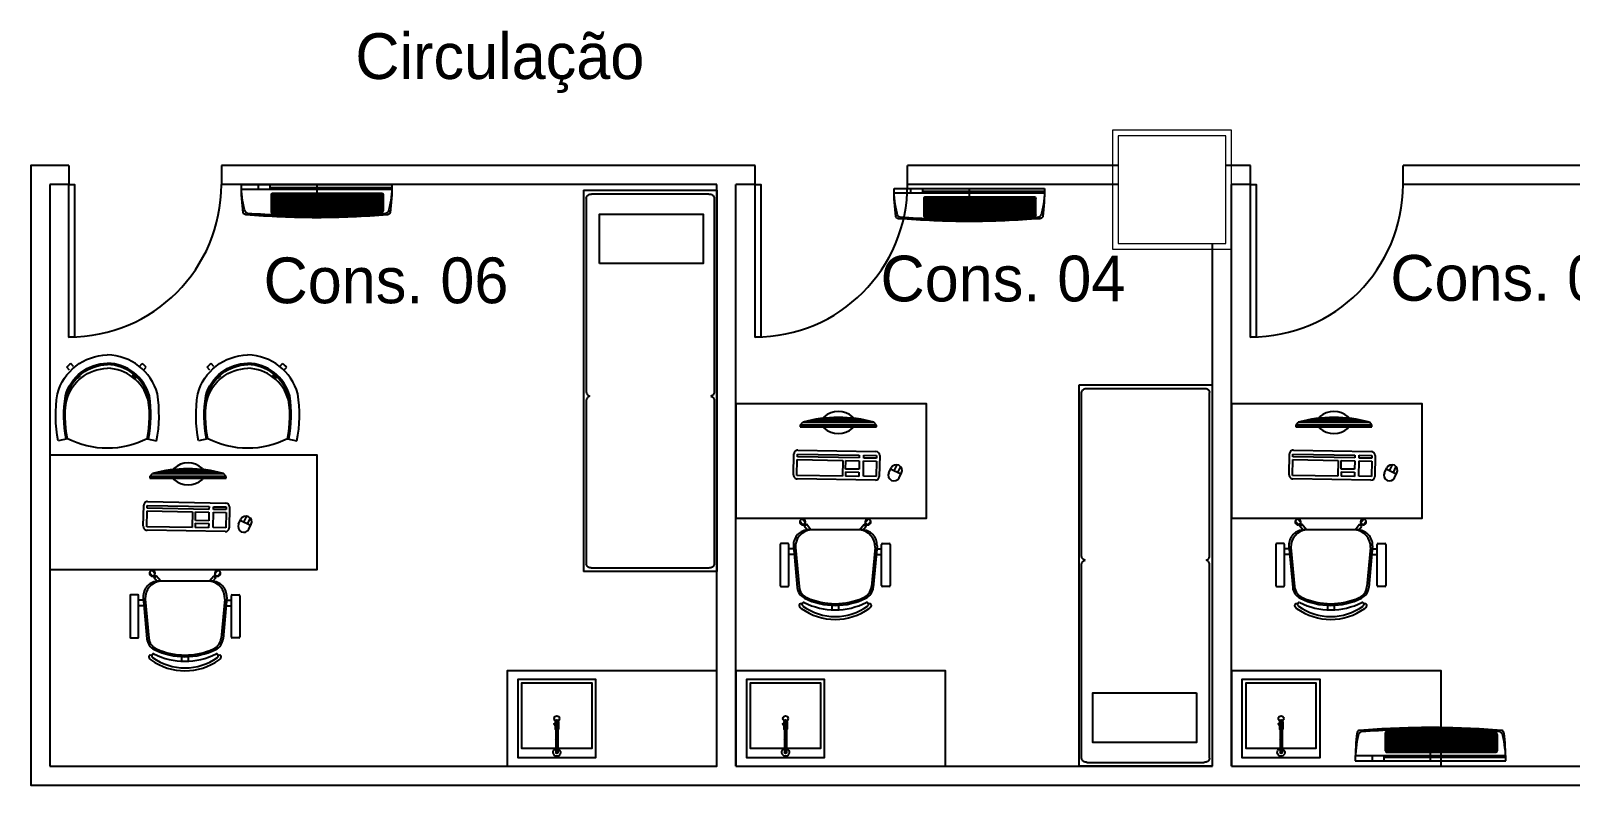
# Model space of a CAD drawing. Extents: x 741 to 1339, y 725 to 848.
# Drawn here: x 1103.77 to 1111.85, y 790.46 to 794.42 of the extents above; entities that cross this region are included whole.
import ezdxf

# ---------------------------------------------------------------- set-up
doc = ezdxf.new("R2010")
doc.units = 0
doc.header["$MEASUREMENT"] = 0
doc.linetypes.add('CONTINU', pattern=[0])
doc.layers.get('0').update_dxf_attribs({"linetype": 'CONTINUOUS'})
for name, color, linetype in [('5', 5, 'CONTINUOUS'), ('Cotas', 7, 'CONTINUOUS'), ('Lay Out', 31, 'CONTINUOUS'), ('Layout', 31, 'CONTINUOUS'), ('PAREDES', 7, 'CONTINUOUS'), ('Prancha', 7, 'CONTINUOUS'), ('Textos', 7, 'CONTINUOUS')]:
    doc.layers.add(name, color=color, linetype=linetype)
doc.styles.add('PADRAO MK', font='AVGARDN.TTF')

# ---------------------------------------------------------------- blocks, each defined once
blk = doc.blocks.new('A$C4E226C7C')
at = {"layer": 'Lay Out'}
for p, q in [((0, 0), (0.004, 0.0004)), ((0.004, 0.0004), (0.0078, 0.0017)), ((0.0078, 0.0017), (0.0114, 0.0037)), ((0.0114, 0.0037), (0.0147, 0.0065)), ((0.0147, 0.0065), (0.0175, 0.0099)), ((0.0175, 0.0099), (0.0198, 0.0138)), ((0.0198, 0.0138), (0.0213, 0.0178)), ((0.0213, 0.0178), (0.0228, 0.0138)), ((0.0228, 0.0138), (0.0251, 0.0099)), ((0.0251, 0.0099), (0.0279, 0.0065)), ((0.0279, 0.0065), (0.0311, 0.0037)), ((0.0311, 0.0037), (0.0347, 0.0017)), ((0.0347, 0.0017), (0.0385, 0.0004)), ((0.0385, 0.0004), (0.0424, 0))]:
    blk.add_line(p, q, dxfattribs=at)
blk = doc.blocks.new('A$C3BFA15C2')
at = {"layer": 'Lay Out'}
for p, q in [((0, 0.7), (2, 0.7)), ((0, 0.7), (0, 0)), ((0.02, 0.6622), (0.0197, 0.6574)), ((0.0197, 0.0415), (0.0197, 0.6574)), ((0.0211, 0.6669), (0.02, 0.6622)), ((0.0227, 0.6712), (0.0211, 0.6669)), ((0.025, 0.6752), (0.0227, 0.6712)), ((0.0278, 0.6786), (0.025, 0.6752)), ((0.0311, 0.6814), (0.0278, 0.6786)), ((0.0347, 0.6834), (0.0311, 0.6814)), ((0.0385, 0.6846), (0.0347, 0.6834)), ((0.0425, 0.6851), (0.0385, 0.6846)), ((0.0425, 0.6851), (1.0584, 0.6851)), ((1.1008, 0.6851), (1.9586, 0.6851)), ((1.9626, 0.6846), (1.9586, 0.6851)), ((1.9664, 0.6834), (1.9626, 0.6846)), ((1.9699, 0.6814), (1.9664, 0.6834)), ((1.9732, 0.6786), (1.9699, 0.6814)), ((1.9759, 0.6752), (1.9732, 0.6786)), ((1.9782, 0.6712), (1.9759, 0.6752)), ((1.9799, 0.6669), (1.9782, 0.6712)), ((1.9809, 0.6622), (1.9799, 0.6669)), ((1.9812, 0.6574), (1.9809, 0.6622)), ((1.9812, 0.0415), (1.9812, 0.6574)), ((2, 0), (2, 0.7)), ((0.3848, 0.0831), (0.3848, 0.6163)), ((0.0197, 0.0415), (0.02, 0.0367)), ((0.02, 0.0367), (0.0211, 0.032)), ((0.0211, 0.032), (0.0227, 0.0277)), ((0.0227, 0.0277), (0.025, 0.0237)), ((0.025, 0.0237), (0.0278, 0.0203)), ((0.0278, 0.0203), (0.0311, 0.0175)), ((0.0311, 0.0175), (0.0347, 0.0155)), ((0.0347, 0.0155), (0.0385, 0.0143)), ((0.0385, 0.0143), (0.0425, 0.0138)), ((0.0425, 0.0138), (1.0584, 0.0138)), ((1.0584, 0.0138), (1.0624, 0.0143)), ((1.0624, 0.0143), (1.0662, 0.0155)), ((1.0662, 0.0155), (1.0698, 0.0175)), ((1.0698, 0.0175), (1.0731, 0.0203)), ((1.0731, 0.0203), (1.0759, 0.0237)), ((1.0759, 0.0237), (1.0782, 0.0277)), ((1.0782, 0.0277), (1.0797, 0.0316)), ((1.0797, 0.0316), (1.0812, 0.0277)), ((1.0812, 0.0277), (1.0835, 0.0237)), ((1.0835, 0.0237), (1.0863, 0.0203)), ((1.0863, 0.0203), (1.0895, 0.0175)), ((1.0895, 0.0175), (1.0931, 0.0155)), ((1.0931, 0.0155), (1.0969, 0.0143)), ((1.0969, 0.0143), (1.1008, 0.0138)), ((1.1008, 0.0138), (1.9586, 0.0138)), ((1.9586, 0.0138), (1.9626, 0.0143)), ((1.9626, 0.0143), (1.9664, 0.0155)), ((1.9664, 0.0155), (1.9699, 0.0175)), ((1.9699, 0.0175), (1.9732, 0.0203)), ((1.9732, 0.0203), (1.9759, 0.0237)), ((1.9759, 0.0237), (1.9782, 0.0277)), ((1.9782, 0.0277), (1.9799, 0.032)), ((1.9799, 0.032), (1.9809, 0.0367)), ((1.9809, 0.0367), (1.9812, 0.0415)), ((0, 0), (2, 0))]:
    blk.add_line(p, q, dxfattribs=at)
blk.add_lwpolyline([(0.3848, 0.6163), (0.1248, 0.6163), (0.1248, 0.072), (0.3848, 0.072)], close=True, dxfattribs=at)
at = {"layer": 'Cotas', "color": 8, "xscale": -1, "rotation": 180}
blk.add_blockref('A$C4E226C7C', (1.0584, 0.6851), dxfattribs=at)
blk = doc.blocks.new('A$C02FB38B1')
at = {"layer": 'Layout'}
for p, q in [((0.173, 0.5716), (0.173, 0.5366)), ((0.393, 0.5766), (0.178, 0.5766)), ((0.398, 0.5366), (0.398, 0.5716)), ((0.3864, 0.5075), (0.1677, 0.4879)), ((0.3764, 0.497), (0.1718, 0.4781)), ((0.178, 0.5316), (0.393, 0.5316)), ((0.34, 0.5033), (0.34, 0.5316)), ((0.37, 0.5054), (0.37, 0.5316)), ((0.47, 0.4354), (0.489, 0.4513)), ((0.47, 0.4159), (0.4986, 0.4398)), ((0.47, 0.149), (0.47, 0.4276)), ((0.489, 0.4513), (0.4902, 0.4498)), ((0.4963, 0.4597), (0.5143, 0.4747)), ((0.4974, 0.4412), (0.4986, 0.4398)), ((0.5084, 0.4452), (0.5263, 0.4602)), ((0.0739, 0.3058), (0.0504, 0.3058)), ((0.0739, 0.2708), (0.0504, 0.2708)), ((0.3864, 0.0691), (0.1677, 0.0887)), ((0.3764, 0.0795), (0.1718, 0.0985)), ((0.4696, 0.1414), (0.489, 0.1253)), ((0.47, 0.1607), (0.4986, 0.1368)), ((0.489, 0.1253), (0.4902, 0.1267)), ((0.4963, 0.1169), (0.5143, 0.1019)), ((0.4974, 0.1353), (0.4986, 0.1368)), ((0.5084, 0.1313), (0.5263, 0.1164)), ((0.173, 0.005), (0.173, 0.04)), ((0.178, 0.045), (0.393, 0.045)), ((0.393, 0), (0.178, 0)), ((0.34, 0.0732), (0.34, 0.045)), ((0.37, 0.0712), (0.37, 0.045)), ((0.398, 0.04), (0.398, 0.005))]:
    blk.add_line(p, q, dxfattribs=at)
for centre in [(0.497, 0.4482), (0.497, 0.1284)]:
    blk.add_circle(centre, 0.005, dxfattribs=at)
for centre, radius, start, end in [((0.178, 0.5716), 0.005, 90, 180), ((0.393, 0.5716), 0.005, 0, 90), ((0.174, 0.4182), 0.07, 95.12125, 153.60471), ((0.178, 0.5366), 0.005, 180, 270), ((0.3814, 0.4085), 0.0887, 5.59249, 93.25223), ((0.39, 0.4276), 0.08, 0, 92.56924), ((0.393, 0.5366), 0.005, 270, 0), ((0.3052, 0.2883), 0.3052, 144.12379, 215.87621), ((0.3052, 0.2883), 0.2902, 144.14416, 215.85584), ((0.3052, 0.2883), 0.2902, 144.14416, 215.85584), ((0.4122, 0.2883), 0.3622, 153.23744, 206.76256), ((0.4122, 0.2883), 0.3622, 153.23744, 206.76256), ((0.08, 0.4508), 0.0275, 115.14546, 143.45713), ((0.0739, 0.4702), 0.00782, 299.81088, 135.32554), ((0.08, 0.4508), 0.0125, 115.14546, 143.1301), ((0.08, 0.4508), 0.0125, 115.14546, 143.1301), ((0.4357, 0.2883), 0.3622, 153.60471, 206.39529), ((0.0789, 0.4531), 0.01, 350.32945, 115.14546), ((0.0789, 0.4531), 0.01, 350.32945, 115.14546), ((0.4446, 0.2883), 0.3622, 155.73609, 204.26391), ((0.1782, 0.4084), 0.07, 95.2999, 155.73609), ((0.4977, 0.4487), 0.0075, 171.64054, 268.01991), ((0.5113, 0.46), 0.015, 231.46361, 207.28388), ((0.08, 0.1258), 0.0275, 216.54287, 244.85454), ((0.0739, 0.1064), 0.00782, 224.67446, 60.18912), ((0.08, 0.1258), 0.0125, 216.8699, 244.85454), ((0.08, 0.1258), 0.0125, 216.8699, 244.85454), ((0.0789, 0.1235), 0.01, 244.85454, 9.67055), ((0.0789, 0.1235), 0.01, 244.85454, 9.67055), ((0.174, 0.1584), 0.07, 206.39529, 264.87875), ((0.1782, 0.1682), 0.07, 204.26391, 264.7001), ((0.3814, 0.1681), 0.0887, 266.74777, 354.40751), ((0.39, 0.149), 0.08, 267.43076, 0), ((0.4977, 0.1278), 0.0075, 91.98009, 188.35946), ((0.5113, 0.1166), 0.015, 152.71612, 128.53639), ((0.178, 0.04), 0.005, 90, 180), ((0.178, 0.005), 0.005, 180, 270), ((0.393, 0.04), 0.005, 0, 90), ((0.393, 0.005), 0.005, 270, 0)]:
    blk.add_arc(centre, radius, start, end, dxfattribs=at)
blk = doc.blocks.new('computerr')
at = {"layer": 'Lay Out', "ltscale": 0.6}
h = blk.add_hatch(dxfattribs=at)
h.set_pattern_fill('ANSI31', color=256, scale=0.07, angle=45, style=0)
h.set_pattern_definition([(90, (8.432981, 4.289497), (-0.00875, 9e-19), [])])
h.paths.add_polyline_path([(36.2557, -1.4849), (36.6288, -1.4849, 0.133994)])
for p, q in [((36.2423, -1.4999), (36.2557, -1.4849)), ((36.6423, -1.4999), (36.2423, -1.4999)), ((36.2423, -1.4999), (36.2423, -1.5099)), ((36.2423, -1.5099), (36.6423, -1.5099)), ((36.2557, -1.4849), (36.6288, -1.4849)), ((36.6423, -1.4999), (36.6288, -1.4849)), ((36.6423, -1.5099), (36.6423, -1.4999)), ((36.2074, -1.7616), (36.2094, -1.6515)), ((36.2254, -1.7638), (36.2269, -1.6808)), ((36.2269, -1.6808), (36.4651, -1.6853)), ((36.2272, -1.6664), (36.2275, -1.652)), ((36.5519, -1.6725), (36.2272, -1.6664)), ((36.2275, -1.652), (36.5522, -1.6581)), ((36.2298, -1.6318), (36.6397, -1.6393)), ((36.4651, -1.6853), (36.4635, -1.7682)), ((36.4805, -1.7307), (36.4813, -1.6856)), ((36.4813, -1.6856), (36.5517, -1.6869)), ((36.5517, -1.6869), (36.5508, -1.732)), ((36.5522, -1.6581), (36.5519, -1.6725)), ((36.5736, -1.7685), (36.5751, -1.6873)), ((36.5751, -1.6873), (36.6419, -1.6886)), ((36.5754, -1.6729), (36.5757, -1.6585)), ((36.6422, -1.6742), (36.5754, -1.6729)), ((36.5757, -1.6585), (36.6424, -1.6597)), ((36.6419, -1.6886), (36.6404, -1.7697)), ((36.6424, -1.6597), (36.6422, -1.6742)), ((36.6593, -1.6597), (36.6573, -1.7699)), ((36.4635, -1.7682), (36.2254, -1.7638)), ((36.4802, -1.7451), (36.4798, -1.7685)), ((36.5501, -1.7698), (36.4798, -1.7685)), ((36.4802, -1.7451), (36.5506, -1.7464)), ((36.5508, -1.732), (36.4805, -1.7307)), ((36.5506, -1.7464), (36.5501, -1.7698)), ((36.6404, -1.7697), (36.5736, -1.7685)), ((36.7073, -1.7499), (36.7195, -1.7249)), ((36.7701, -1.7579), (36.7162, -1.7317)), ((36.7488, -1.7081), (36.7333, -1.74)), ((36.7683, -1.7174), (36.7527, -1.7494)), ((36.7613, -1.7761), (36.7735, -1.7511)), ((36.6369, -1.7895), (36.2271, -1.782))]:
    blk.add_line(p, q, dxfattribs=at)
for centre, radius, start, end in [((36.4423, -1.5429), 0.1136, 48.62327, 131.37673), ((36.4423, -2.1686), 0.7087, 74.73628, 105.26372), ((36.4107, -1.4975), 0.059, 137.56286, 145.9179), ((36.4107, -1.4758), 0.059, 215.22271, 222.43714), ((36.4423, -1.4304), 0.1136, 228.62327, 311.37673), ((36.4738, -1.4975), 0.059, 34.0821, 42.43714), ((36.4738, -1.4758), 0.059, 317.56286, 324.77729), ((36.4738, -1.4975), 0.059, 19.41753, 20.05629), ((36.2294, -1.6518), 0.02, 88.95177, 178.95177), ((36.6393, -1.6593), 0.02, 358.95177, 88.95177), ((36.2274, -1.762), 0.02, 178.95177, 268.95177), ((36.6373, -1.7695), 0.02, 268.95177, 358.95177), ((36.7343, -1.763), 0.03, 154.0346, 334.0346), ((36.7465, -1.738), 0.03, 334.0346, 154.0346)]:
    blk.add_arc(centre, radius, start, end, dxfattribs=at)
blk = doc.blocks.new('2536')
at = {"layer": 'Lay Out', "ltscale": 0.6}
for p, q in [((34.2466, -29.0697), (34.2314, -29.0542)), ((34.2667, -29.0517), (34.2531, -29.0349)), ((34.6138, -29.0517), (34.6273, -29.0349)), ((34.6339, -29.0697), (34.649, -29.0542)), ((34.2883, -29.1121), (34.2819, -29.1056)), ((34.3041, -29.0981), (34.2984, -29.091)), ((34.5764, -29.0981), (34.5821, -29.091)), ((34.5922, -29.1121), (34.5986, -29.1056)), ((34.2264, -29.4297), (34.1772, -29.4411)), ((34.6453, -29.4297), (34.6945, -29.4411))]:
    blk.add_line(p, q, dxfattribs=at)
for points in [[(34.1772, -29.4411, -0.08651), (34.1735, -29.1944, -0.333303), (34.4351, -28.9905, -0.330827)], [(34.6945, -29.4411, 0.08651), (34.6981, -29.1944, 0.333303), (34.4366, -28.9905, 0.330827)], [(34.2194, -29.4313, -0.084492), (34.2155, -29.2048, -0.332034), (34.4357, -29.0337, -0.328672)], [(34.2118, -29.3359, -0.041347), (34.2225, -29.2262, -0.331795), (34.4358, -29.0606, 138.320634)], [(34.2264, -29.4297, -0.084125), (34.2225, -29.2065, -0.331795), (34.4358, -29.0409, 139.306789)], [(34.2314, -29.0542, -0.024394), (34.2531, -29.0349, -0.334398)], [(34.6453, -29.4297, 0.084125), (34.6491, -29.2065, 0.331795), (34.4358, -29.0409, -139.306841)], [(34.6598, -29.3359, 0.041347), (34.6491, -29.2262, 0.331795), (34.4358, -29.0606, -138.320634)], [(34.6523, -29.4313, 0.084492), (34.6561, -29.2048, 0.332034), (34.4359, -29.0337, 0.328672)], [(34.649, -29.0542, 0.024394), (34.6273, -29.0349, 0.334398)], [(34.2883, -29.1121, -0.017746), (34.3041, -29.0981, -0.334398)], [(34.5922, -29.1121, 0.017746), (34.5764, -29.0981, 0.334398)], [(34.2264, -29.4297, 0.240642), (34.6453, -29.4297, 0.685149)]]:
    blk.add_lwpolyline(points, format="xyb", dxfattribs=at)
blk = doc.blocks.new('torneira 00')
at = {"layer": 'Lay Out'}
for p, q in [((-0.0049, -0.1393), (-0.0049, -0.0199)), ((-0.0033, -0.1387), (-0.0033, -0.0163)), ((0, -0.1381), (0, -0.0149)), ((0.0037, -0.1386), (0.0037, -0.0165)), ((0.0051, -0.1391), (0.0051, -0.0199)), ((-0.0018, -0.1501), (-0.0136, -0.1708)), ((0, -0.151), (-0.0118, -0.1717)), ((-0.0086, -0.1621), (-0.0086, -0.1418)), ((-0.0074, -0.1823), (-0.0074, -0.1426)), ((-0.0048, -0.1838), (-0.0048, -0.1438)), ((-0.0001, -0.1848), (-0.0001, -0.1446)), ((0.0046, -0.1839), (0.0046, -0.1437)), ((0.0074, -0.1825), (0.0074, -0.1423)), ((0.0086, -0.1816), (0.0086, -0.1414)), ((-0.0086, -0.1814), (-0.0086, -0.1661)), ((-0.0057, -0.1834), (-0.0057, -0.19)), ((0.0058, -0.1834), (0.0058, -0.19))]:
    blk.add_line(p, q, dxfattribs=at)
for centre, radius, start, end in [((0, -0.0199), 0.0199, 284.60964, 255.53827), ((0.0001, -0.0199), 0.005, 0.24437, 179.71475), ((0.0001, -0.0897), 0.005, 0.24437, 179.71475), ((-0.0012, -0.1512), 0.00127, 11.35673, 115.57305), ((-0.0125, -0.1709), 0.00109, 176.63806, 310.29172), ((0, -0.1796), 0.0119, 241.15364, 298.84636)]:
    blk.add_arc(centre, radius, start, end, dxfattribs=at)
at = {"layer": 'Lay Out', "ltscale": 0.6}
for centre, radius, start, end in [((0.0002, -0.1507), 0.0126, 48.09351, 134.61126), ((-0.0002, -0.1308), 0.0138, 232.82607, 309.8787), ((0.0001, -0.1719), 0.0128, 227.24915, 311.41934)]:
    blk.add_arc(centre, radius, start, end, dxfattribs=at)
blk = doc.blocks.new('fjytj')
at = {"layer": 'Lay Out', "ltscale": 0.6}
for points in [[(1233.385, 500.4409), (1233.5944, 500.4409), (1233.5944, 500.8509), (1233.1844, 500.8509), (1233.1844, 500.4409), (1233.385, 500.4409)], [(1233.3939, 500.4909), (1233.5744, 500.4909), (1233.5744, 500.8309), (1233.2044, 500.8309), (1233.2044, 500.4909), (1233.385, 500.4909)]]:
    blk.add_lwpolyline(points, dxfattribs=at)
blk.add_circle((1233.3894, 500.6459), 0.0139, dxfattribs=at)
at = {"layer": 'Lay Out', "ltscale": 0.6, "extrusion": (0, 0, -1), "zscale": -1, "rotation": 180}
blk.add_blockref('torneira 00', (-1233.3894, 500.4477), dxfattribs=at)
blk = doc.blocks.new('Layout')
at = {"layer": 'Lay Out'}
for points in [[(1162.731, 507.7054), (1162.731, 507.7054), (1162.731, 507.7054), (1161.731, 507.7054), (1161.731, 507.1054), (1162.731, 507.1054), (1162.731, 507.7054)], [(1165.331, 507.7054), (1165.331, 507.7054), (1165.331, 507.7054), (1164.331, 507.7054), (1164.331, 507.1054), (1165.331, 507.1054), (1165.331, 507.7054)], [(1159.5338, 507.4359), (1159.5338, 507.4359), (1159.5338, 507.4359), (1158.131, 507.4359), (1158.131, 506.8359), (1159.5338, 506.8359), (1159.5338, 507.4359)]]:
    blk.add_lwpolyline(points, dxfattribs=at)
at = {"layer": 'Lay Out', "linetype": 'CONTINU', "ltscale": 0.6}
for points in [[(1160.531, 505.8054), (1161.631, 505.8054), (1161.631, 506.3054), (1160.531, 506.3054)], [(1161.731, 505.8054), (1162.831, 505.8054), (1162.831, 506.3054), (1161.731, 506.3054)], [(1164.331, 505.8054), (1165.431, 505.8054), (1165.431, 506.3054), (1164.331, 506.3054)]]:
    blk.add_lwpolyline(points, close=True, dxfattribs=at)
at = {"layer": 'Cotas', "color": 8}
for p, xscale, rotation in [((1161.631, 508.8254), -1.000000000000014, 90), ((1163.531, 505.8054), -1, 270)]:
    blk.add_blockref('A$C3BFA15C2', p, dxfattribs=dict(at, xscale=xscale, rotation=rotation))
at = {"layer": 'Lay Out', "linetype": 'CONTINU', "xscale": -1}
for p in [(1192.8686, 536.9523), (1193.605, 536.9523)]:
    blk.add_blockref('2536', p, dxfattribs=at)
at = {"layer": 'Lay Out', "ltscale": 0.6}
for p in [(1125.8259, 509.0941), (1128.4259, 509.0941), (1122.4141, 508.8246)]:
    blk.add_blockref('computerr', p, dxfattribs=at)
at = {"layer": 'Lay Out', "color": 252, "rotation": 90}
for p in [(1162.5402, 506.5749), (1165.1402, 506.5749), (1159.1284, 506.3054)]:
    blk.add_blockref('A$C02FB38B1', p, dxfattribs=at)
at = {"layer": 'Prancha'}
for p in [(-72.5982, 5.4095), (-71.3982, 5.4095), (-68.7982, 5.4095)]:
    blk.add_blockref('fjytj', p, dxfattribs=at)
blk = doc.blocks.new('Paredes internas')
at = {"layer": '5', "color": 1}
for p, q in [((1158.231, 508.9554), (1158.231, 508.8554)), ((1159.031, 508.9554), (1159.031, 508.8554)), ((1161.831, 508.9554), (1159.031, 508.9554)), ((1161.831, 508.8554), (1161.831, 508.9554)), ((1163.736, 508.9554), (1162.631, 508.9554)), ((1162.631, 508.8554), (1162.631, 508.9554)), ((1164.431, 508.9554), (1164.301, 508.9554)), ((1164.431, 508.8554), (1164.431, 508.9554)), ((1166.976, 508.9554), (1165.231, 508.9554)), ((1165.231, 508.8554), (1165.231, 508.9554)), ((1158.131, 508.8554), (1158.131, 505.8054)), ((1158.231, 508.8554), (1158.131, 508.8554)), ((1161.631, 508.8554), (1159.031, 508.8554)), ((1161.631, 505.8054), (1161.631, 508.8554)), ((1161.731, 505.8054), (1161.731, 508.8554)), ((1161.831, 508.8554), (1161.731, 508.8554)), ((1163.736, 508.8554), (1162.631, 508.8554)), ((1164.331, 505.8054), (1164.331, 508.8554)), ((1164.431, 508.8554), (1164.331, 508.8554)), ((1166.876, 508.8554), (1165.231, 508.8554)), ((1164.231, 505.8054), (1164.231, 508.5458)), ((1158.131, 505.8054), (1161.631, 505.8054))]:
    blk.add_line(p, q, dxfattribs=at)
for points in [[(1158.231, 508.9554), (1158.031, 508.9554), (1158.031, 505.7054), (1166.976, 505.7054)], [(1161.731, 505.8054), (1164.231, 505.8054)], [(1164.331, 505.8054), (1166.876, 505.8054)]]:
    blk.add_lwpolyline(points, dxfattribs=at)
for points in [[(1158.231, 508.8554), (1158.261, 508.8554), (1158.261, 508.0554), (1158.231, 508.0554)], [(1161.831, 508.8554), (1161.861, 508.8554), (1161.861, 508.0554), (1161.831, 508.0554)], [(1164.431, 508.8554), (1164.461, 508.8554), (1164.461, 508.0554), (1164.431, 508.0554)]]:
    blk.add_lwpolyline(points, close=True, dxfattribs=at)
for centre in [(1158.231, 508.8554), (1161.831, 508.8554), (1164.431, 508.8554)]:
    blk.add_arc(centre, 0.8, 270, 0, dxfattribs=at)
blk = doc.blocks.new('sp')
at = {"layer": 'Lay Out', "color": 8}
for p, q in [((949.2629, 929.5625), (949.2629, 929.4783)), ((949.8504, 929.5612), (949.2629, 929.5612)), ((949.8504, 929.5529), (949.2629, 929.5529)), ((949.8504, 929.5446), (949.2629, 929.5446)), ((949.8504, 929.5694), (949.2667, 929.5694)), ((949.3185, 929.4702), (949.3185, 929.5738)), ((949.3621, 929.4702), (949.3621, 929.5762)), ((949.8329, 929.5777), (949.393, 929.5777)), ((949.4044, 929.4702), (949.4044, 929.5782)), ((949.4494, 929.4702), (949.4494, 929.5799)), ((949.4914, 929.4702), (949.4914, 929.5812)), ((949.5356, 929.4702), (949.5356, 929.5824)), ((949.5778, 929.4702), (949.5778, 929.5824)), ((949.622, 929.4702), (949.622, 929.5824)), ((949.664, 929.4702), (949.664, 929.5824)), ((949.709, 929.4702), (949.709, 929.5817)), ((949.7512, 929.4702), (949.7512, 929.5807)), ((949.7949, 929.4702), (949.7949, 929.5793)), ((949.8504, 929.5691), (949.8504, 929.4783)), ((949.8504, 929.5364), (949.2629, 929.5364)), ((949.8504, 929.5281), (949.2629, 929.5281)), ((949.8504, 929.5198), (949.2629, 929.5198)), ((949.8504, 929.5116), (949.2629, 929.5116)), ((949.8504, 929.5033), (949.2629, 929.5033)), ((949.8504, 929.495), (949.2629, 929.495)), ((949.8504, 929.4867), (949.2629, 929.4867)), ((949.8504, 929.4785), (949.2629, 929.4785)), ((949.8425, 929.4702), (949.2709, 929.4702)), ((949.6129, 929.4258), (949.6129, 929.4658)), ((950.0079, 929.4258), (949.2179, 929.4258)), ((949.2182, 929.4511), (950.0076, 929.4511)), ((949.2182, 929.4424), (949.857, 929.4424)), ((949.857, 929.4511), (949.857, 929.4258)), ((949.919, 929.4511), (949.919, 929.4258))]:
    blk.add_line(p, q, dxfattribs=at)
at = {"layer": 'Lay Out', "color": 8, "extrusion": (0, 0, -1)}
for centre, major_axis, ratio, start_param, end_param in [((950.3029, 929.4258), (0, 1.1099), 0.977548, 4.712389, 4.84572), ((949.7423, 929.4258), (0, 0.5364), 0.977548, 4.712389, 4.962084), ((949.2354, 929.5723), (0, 0.00812), 0.977548, -1.437465, -1.062803), ((949.2429, 929.568), (0, 0.0168), 0.977548, -1.062803, -0.143544), ((949.2575, 929.5546), (0, 0.0242), 0.977548, -1.415455, -0.432642), ((949.6129, 924.4928), (5.3181, 0.4513), 0.956584, -1.559656, -1.489801), ((949.251, 929.5692), (0.00567, 0.00567), 1, -1.20946, -0.85658), ((949.6129, 924.4928), (0, 5.098), 0.977548, -0.072811, 0), ((949.2709, 929.5625), (0, 0.00812), 0.977548, -1.570796, -0.068908), ((949.6129, 924.4928), (0, 5.0899), 0.977548, -0.068908, 0), ((949.6129, 924.4928), (-5.3181, 0.4513), 0.956584, 1.489801, 1.559656), ((949.6129, 924.4928), (0, 5.098), 0.977548, 0, 0.072811), ((949.6129, 924.4928), (0, 5.0899), 0.977548, 0, 0.046227), ((949.8425, 929.5691), (0, 0.00812), 0.977548, 0.046227, 1.570796), ((949.9749, 929.5692), (0.00567, 0.00567), 1, -0.714217, -0.361336), ((949.9683, 929.5546), (0, 0.0242), 0.977548, 0.432642, 1.415455), ((949.983, 929.568), (0, 0.0168), 0.977548, 0.143544, 1.062803), ((949.4835, 929.4258), (0, 0.5364), 0.977548, 1.321101, 1.570796), ((949.9904, 929.5723), (0, 0.00812), 0.977548, 1.062803, 1.437465), ((948.9229, 929.4258), (0, 1.1099), 0.977548, 1.437465, 1.570796), ((949.2709, 929.4783), (0, 0.00812), 0.977548, 3.141593, 4.712389), ((949.8425, 929.4783), (0, 0.00812), 0.977548, 1.570796, 3.141593)]:
    blk.add_ellipse(centre, major_axis=major_axis, ratio=ratio, start_param=start_param, end_param=end_param, dxfattribs=at)
blk = doc.blocks.new('Ar Condicionado')
at = {"layer": 'Lay Out', "ltscale": 0.6}
for p, rotation in [((2381.3967, 1347.3874), 180.0000000010785), ((2384.8209, 1347.3673), 180)]:
    blk.add_blockref('sp', p, dxfattribs=dict(at, rotation=rotation))
at = {"layer": 'Lay Out', "ltscale": 0.6, "xscale": -1}
blk.add_blockref('sp', (2387.2409, -514.4856), dxfattribs=at)

msp = doc.modelspace()

# ---------------------------------------------------------------- linework, layer by layer
at = {"layer": 'PAREDES', "color": 7, "lineweight": 0}
msp.add_lwpolyline([(1109.4433, 793.2723), (1110.0683, 793.2723), (1110.0683, 793.8973), (1109.4433, 793.8973), (1109.4433, 793.2723)], dxfattribs=at)
msp.add_lwpolyline([(1109.4733, 793.3023), (1110.0383, 793.3023), (1110.0383, 793.8673), (1109.4733, 793.8673)], close=True, dxfattribs=at)

# ---------------------------------------------------------------- block references
at = {"color": 6}
msp.add_blockref('Ar Condicionado', (-326.5154, 375.6503), dxfattribs=at)
at = {"layer": 'PAREDES', "color": 7, "lineweight": 0}
for name in ['Layout', 'Paredes internas']:
    msp.add_blockref(name, (-54.2627, 284.7565), dxfattribs=at)

# ---------------------------------------------------------------- texts
at = {"layer": 'Textos', "color": 3, "style": 'PADRAO MK'}
for s, p in [('Circulação', (1105.4714, 794.1653)), ('Cons. 06', (1104.9898, 792.9894)), ('Cons. 04', (1108.227, 792.999)), ('Cons. 02', (1110.9019, 793.0024))]:
    msp.add_text(s, height=0.24, dxfattribs=at).set_placement(p)

doc.saveas('drawing.dxf')
